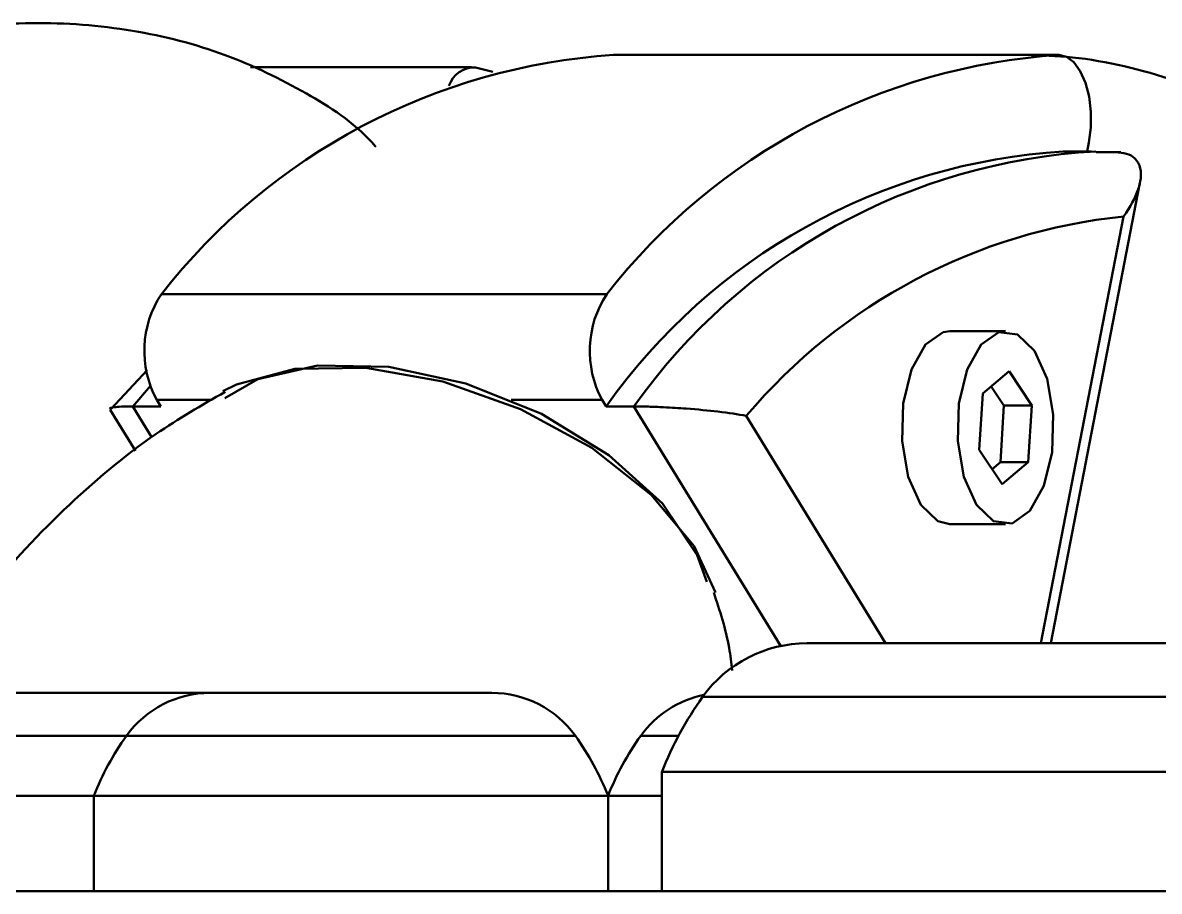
# Model space of a CAD drawing. Header units: millimetres. Extents: x 263 to 2983, y 441 to 2500.
# Drawn here: x 1797.79 to 1815.47, y 2486.1 to 2499.6 of the extents above; entities that cross this region are included whole.
import ezdxf

# ---------------------------------------------------------------- set-up
doc = ezdxf.new("R2010")
doc.units = ezdxf.units.MM
doc.header["$LTSCALE"] = 0.5
doc.layers.add('BOL', color=7, linetype='Continuous', lineweight=50)

msp = doc.modelspace()

# ---------------------------------------------------------------- linework, layer by layer
at = {"layer": 'BOL'}
for p, q in [((1813.904, 2499.096), (1806.975, 2499.096)), ((1804.77, 2498.907), (1801.328, 2498.907)), ((1804.828, 2498.901), (1805.097, 2498.833)), ((1814.346, 2497.596), (1814.372, 2497.734)), ((1814.406, 2497.596), (1813.973, 2497.596)), ((1814.869, 2497.582), (1814.487, 2497.583)), ((1813.778, 2489.95), (1815.166, 2497.107)), ((1813.625, 2489.95), (1814.912, 2496.586)), ((1799.943, 2495.379), (1806.871, 2495.379)), ((1813.075, 2494.8), (1812.209, 2494.8)), ((1799.723, 2494.197), (1799.156, 2493.588)), ((1813.129, 2494.178), (1812.722, 2493.833)), ((1813.482, 2493.645), (1813.129, 2494.178)), ((1799.772, 2493.952), (1799.5, 2493.632)), ((1813.049, 2493.645), (1812.851, 2493.943)), ((1799.872, 2493.732), (1799.933, 2493.632)), ((1800.726, 2493.732), (1799.872, 2493.732)), ((1806.8, 2493.732), (1805.383, 2493.732)), ((1806.8, 2493.732), (1806.862, 2493.632)), ((1812.722, 2493.833), (1812.667, 2492.955)), ((1799.149, 2493.581), (1799.542, 2492.941)), ((1799.5, 2493.632), (1799.933, 2493.632)), ((1799.5, 2493.632), (1799.795, 2493.15)), ((1807.295, 2493.632), (1806.862, 2493.632)), ((1809.578, 2489.907), (1807.295, 2493.632)), ((1812.995, 2492.767), (1813.049, 2493.645)), ((1813.049, 2493.645), (1813.482, 2493.645)), ((1813.428, 2492.767), (1813.482, 2493.645)), ((1809.042, 2493.484), (1811.209, 2489.95)), ((1812.667, 2492.955), (1813.02, 2492.422)), ((1812.865, 2492.657), (1812.995, 2492.767)), ((1812.995, 2492.767), (1813.428, 2492.767)), ((1813.02, 2492.422), (1813.428, 2492.767)), ((1812.209, 2491.8), (1813.075, 2491.8)), ((1809.987, 2489.95), (1810.193, 2489.95)), ((1810.193, 2489.95), (1813.769, 2489.95)), ((1813.769, 2489.95), (1815.466, 2489.95)), ((1815.466, 2489.95), (1815.994, 2489.95)), ((1797.063, 2489.179), (1800.146, 2489.179)), ((1800.146, 2489.179), (1800.701, 2489.179)), ((1800.701, 2489.179), (1801.188, 2489.179)), ((1801.188, 2489.179), (1804.27, 2489.179)), ((1804.27, 2489.179), (1805.084, 2489.179)), ((1808.362, 2489.116), (1814.386, 2489.116)), ((1814.386, 2489.116), (1817.091, 2489.116)), ((1795.277, 2488.512), (1799.401, 2488.512)), ((1799.401, 2488.512), (1806.384, 2488.512)), ((1807.401, 2488.512), (1807.987, 2488.512)), ((1807.727, 2487.95), (1807.727, 2486.096)), ((1807.727, 2487.95), (1814.628, 2487.95)), ((1814.628, 2487.95), (1817.727, 2487.95)), ((1795.227, 2487.579), (1798.892, 2487.579)), ((1798.892, 2487.579), (1798.892, 2486.096)), ((1798.892, 2487.579), (1806.892, 2487.579)), ((1806.892, 2486.096), (1806.892, 2487.579)), ((1806.892, 2487.579), (1807.727, 2487.579)), ((1512.739, 2486.096), (2400.823, 2486.096))]:
    msp.add_line(p, q, dxfattribs=at)
at = {"layer": 'BOL', "flags": 128}
for points in [[(1814.372, 2497.734), (1814.402, 2497.969), (1814.403, 2498.212), (1814.374, 2498.448), (1814.318, 2498.663), (1814.238, 2498.844), (1814.138, 2498.982), (1814.024, 2499.067), (1813.904, 2499.096)], [(1812.209, 2494.8), (1812.105, 2494.786), (1811.829, 2494.593), (1811.61, 2494.204), (1811.483, 2493.677), (1811.466, 2493.093), (1811.562, 2492.54), (1811.756, 2492.103)], [(1812.622, 2492.103), (1812.886, 2491.848), (1813.178, 2491.814), (1813.454, 2492.007), (1813.673, 2492.396), (1813.8, 2492.923), (1813.817, 2493.507), (1813.721, 2494.06), (1813.527, 2494.497), (1813.263, 2494.752), (1812.971, 2494.786), (1812.695, 2494.593), (1812.476, 2494.204), (1812.349, 2493.677), (1812.332, 2493.093), (1812.428, 2492.54), (1812.622, 2492.103)], [(1800.93, 2493.761), (1801.444, 2494.057), (1802.371, 2494.27), (1803.482, 2494.246), (1804.679, 2493.987), (1805.855, 2493.516), (1806.906, 2492.875), (1807.738, 2492.122), (1808.277, 2491.322), (1808.426, 2490.906)], [(1800.902, 2493.87), (1801.112, 2493.975), (1802.022, 2494.217), (1803.123, 2494.231), (1804.324, 2494.017), (1805.528, 2493.591), (1806.638, 2492.989), (1807.564, 2492.258), (1808.232, 2491.459), (1808.564, 2490.738)], [(1811.756, 2492.103), (1812.02, 2491.848), (1812.209, 2491.8)]]:
    msp.add_lwpolyline(points, dxfattribs=at)
at = {"layer": 'BOL'}
for centre, radius, start, end in [((1807.619, 2489.366), 9.75, 93.7836, 141.9292), ((1814.547, 2489.366), 9.75, 93.7836, 141.9292), ((1804.808, 2498.491), 0.41, 87.1694, 162.347), ((1814.563, 2488.178), 9.437, 93.5792, 144.692), ((1814.979, 2488.196), 9.412, 93.0468, 144.728), ((1815.82, 2487.764), 8.868, 95.8734, 139.8397), ((1801.288, 2494.496), 1.609, 146.7116, 208.3435), ((1808.216, 2494.496), 1.609, 146.7116, 208.3435), ((1809.987, 2487.95), 2, 90, 144.3075), ((1800.701, 2487.579), 1.6, 90, 144.3075), ((1805.084, 2487.579), 1.6, 35.6925, 90), ((1808.701, 2487.579), 1.6, 101.3703, 144.3075), ((1812.727, 2485.981), 5.373, 144.3075, 158.5137), ((1802.892, 2486.004), 4.299, 144.3075, 158.5137), ((1802.892, 2486.004), 4.299, 21.4863, 35.6925), ((1810.892, 2486.004), 4.299, 144.3075, 158.5137)]:
    msp.add_arc(centre, radius, start, end, dxfattribs=at)
for points, knots in [([(1803.28, 2497.669), (1803.262, 2497.689), (1802.945, 2498.045), (1802.169, 2498.541), (1800.926, 2499.15), (1799.48, 2499.517), (1797.917, 2499.637), (1796.24, 2499.472), (1794.541, 2498.989), (1792.924, 2498.185), (1791.518, 2497.14), (1790.378, 2495.915), (1789.575, 2494.746), (1789.264, 2493.961), (1789.146, 2493.663)], [0, 0, 0, 0, 0.004599, 0.079364, 0.162496, 0.2511, 0.343527, 0.438592, 0.5457, 0.650566, 0.752215, 0.84993, 0.943135, 1, 1, 1, 1]), ([(1822.74, 2489.95), (1822.742, 2489.98), (1822.765, 2490.502), (1822.547, 2491.548), (1822.072, 2493.049), (1821.286, 2494.504), (1820.222, 2495.883), (1818.895, 2497.096), (1817.364, 2498.069), (1815.756, 2498.722), (1814.415, 2499.064), (1813.63, 2499.088), (1813.387, 2499.096)], [0, 0, 0, 0, 0.006514, 0.113449, 0.225351, 0.340717, 0.45832, 0.587175, 0.712444, 0.833088, 0.948399, 1, 1, 1, 1]), ([(1814.912, 2496.586), (1814.913, 2496.587), (1815.015, 2496.73), (1815.157, 2496.991), (1815.204, 2497.3), (1815.112, 2497.48), (1814.971, 2497.569), (1814.841, 2497.58), (1814.777, 2497.586)], [0, 0, 0, 0, 0.002969, 0.336052, 0.617236, 0.785575, 0.892374, 1, 1, 1, 1]), ([(1800.934, 2493.859), (1800.572, 2493.65), (1799.685, 2493.14), (1798.394, 2492.04), (1797.117, 2490.675), (1796.446, 2489.622), (1796.124, 2489.116)], [0, 0, 0, 0, 0.1888542, 0.4618175, 0.7414234, 1, 1, 1, 1]), ([(1799.5, 2493.632), (1799.436, 2493.631), (1799.308, 2493.63), (1799.184, 2493.618), (1799.126, 2493.604), (1799.154, 2493.591), (1799.162, 2493.588)], [0, 0, 0, 0, 0.241908, 0.481898, 0.860277, 1, 1, 1, 1]), ([(1809.042, 2493.484), (1809.041, 2493.484), (1808.918, 2493.509), (1808.646, 2493.55), (1808.192, 2493.594), (1807.805, 2493.618), (1807.516, 2493.63), (1807.369, 2493.631), (1807.295, 2493.632)], [0, 0, 0, 0, 0.002984, 0.336054, 0.617231, 0.785579, 0.892351, 1, 1, 1, 1]), ([(1808.823, 2489.528), (1808.809, 2489.646), (1808.76, 2490.067), (1808.629, 2490.458), (1808.535, 2490.739)], [0, 0, 0, 0, 0.279116, 1, 1, 1, 1])]:
    msp.add_open_spline(points, degree=3, knots=knots, dxfattribs=at)

doc.saveas('drawing.dxf')
